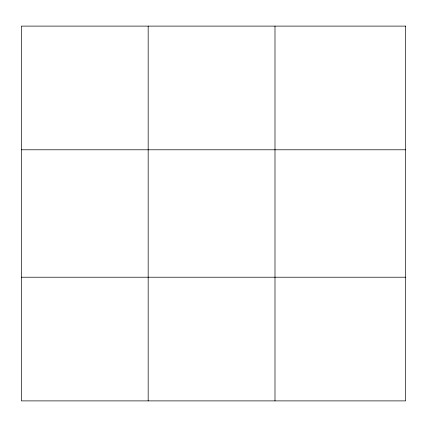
<?xml version="1.0" encoding="UTF-8"?>
<svg xmlns="http://www.w3.org/2000/svg" width="427" height="427" viewBox="0 0 427 427"><rect width="100%" height="100%" fill="white"/><g stroke="black" fill="none" stroke-linecap="round" stroke-linejoin="round"><path stroke-width="0.64" d="M148.169 400.889L148.169 26.111M274.988 400.889L274.988 26.111M21.35 149.786L405.65 149.786M21.35 277.214L405.65 277.214M405.65 26.111L405.65 400.889L21.35 400.889L21.35 26.111L405.65 26.111"/></g></svg>
